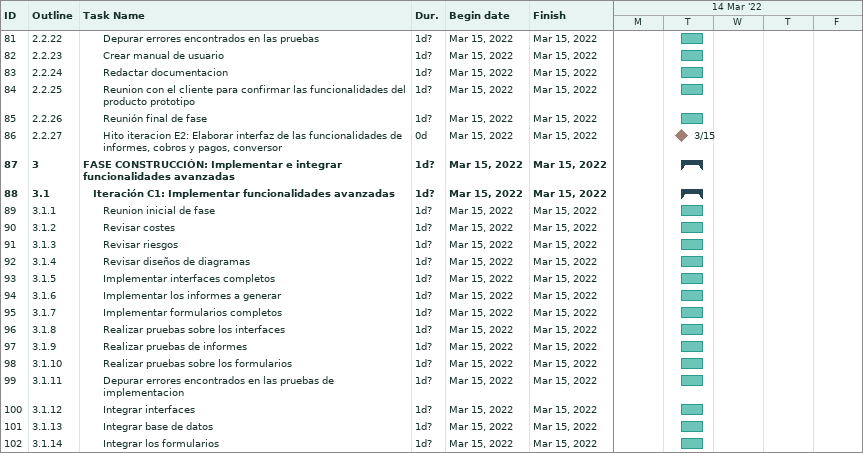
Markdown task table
| ID | WBS | Task | Duration | Start | Finish |
|---|---|---|---|---|---|
| 81 | 2.2.22 | Depurar errores encontrados en las pruebas | 1d? | 2022-03-15 | 2022-03-15 |
| 82 | 2.2.23 | Crear manual de usuario | 1d? | 2022-03-15 | 2022-03-15 |
| 83 | 2.2.24 | Redactar documentacion | 1d? | 2022-03-15 | 2022-03-15 |
| 84 | 2.2.25 | Reunion con el cliente para confirmar las funcionalidades del producto prototipo | 1d? | 2022-03-15 | 2022-03-15 |
| 85 | 2.2.26 | Reunión final de fase | 1d? | 2022-03-15 | 2022-03-15 |
| 86 | 2.2.27 | Hito iteracion E2: Elaborar interfaz de las funcionalidades de informes, cobros y pagos, conversor | 0d | 2022-03-15 | 2022-03-15 |
| 87 | 3 | **FASE CONSTRUCCIÓN: Implementar e integrar funcionalidades avanzadas** | 1d? | 2022-03-15 | 2022-03-15 |
| 88 | 3.1 | **Iteración C1: Implementar funcionalidades avanzadas** | 1d? | 2022-03-15 | 2022-03-15 |
| 89 | 3.1.1 | Reunion inicial de fase | 1d? | 2022-03-15 | 2022-03-15 |
| 90 | 3.1.2 | Revisar costes | 1d? | 2022-03-15 | 2022-03-15 |
| 91 | 3.1.3 | Revisar riesgos | 1d? | 2022-03-15 | 2022-03-15 |
| 92 | 3.1.4 | Revisar diseños de diagramas | 1d? | 2022-03-15 | 2022-03-15 |
| 93 | 3.1.5 | Implementar interfaces completos | 1d? | 2022-03-15 | 2022-03-15 |
| 94 | 3.1.6 | Implementar los informes a generar | 1d? | 2022-03-15 | 2022-03-15 |
| 95 | 3.1.7 | Implementar formularios completos | 1d? | 2022-03-15 | 2022-03-15 |
| 96 | 3.1.8 | Realizar pruebas sobre los interfaces | 1d? | 2022-03-15 | 2022-03-15 |
| 97 | 3.1.9 | Realizar pruebas de informes | 1d? | 2022-03-15 | 2022-03-15 |
| 98 | 3.1.10 | Realizar pruebas sobre los formularios | 1d? | 2022-03-15 | 2022-03-15 |
| 99 | 3.1.11 | Depurar errores encontrados en las pruebas de implementacion | 1d? | 2022-03-15 | 2022-03-15 |
| 100 | 3.1.12 | Integrar interfaces | 1d? | 2022-03-15 | 2022-03-15 |
| 101 | 3.1.13 | Integrar base de datos | 1d? | 2022-03-15 | 2022-03-15 |
| 102 | 3.1.14 | Integrar los formularios | 1d? | 2022-03-15 | 2022-03-15 |
